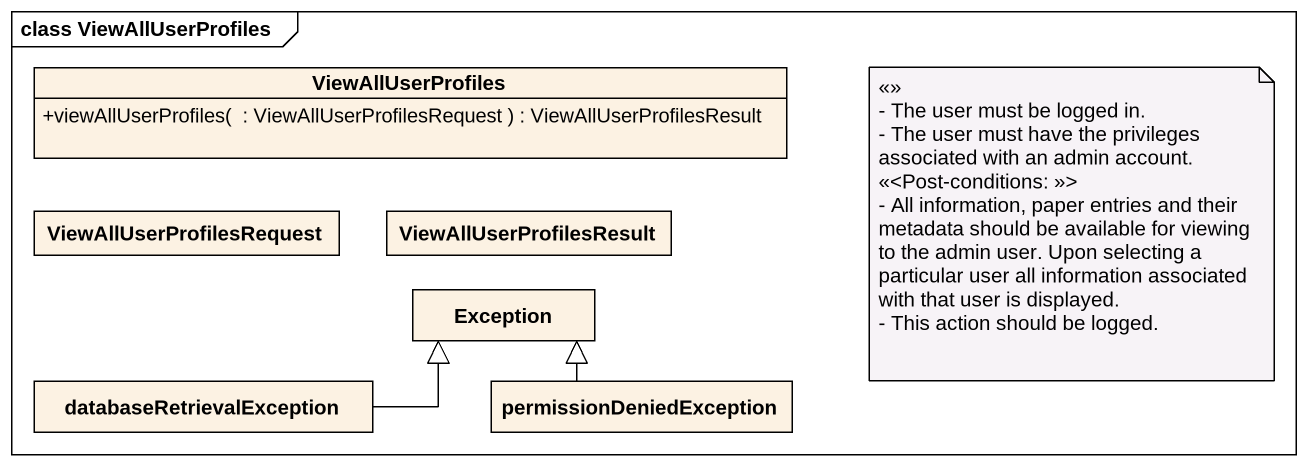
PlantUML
@startuml
mainframe class ViewAllUserProfiles
hide circle
hide empty members
skinparam classAttributeIconSize 0
class ViewAllUserProfiles {
  +viewAllUserProfiles(  : ViewAllUserProfilesRequest ) : ViewAllUserProfilesResult
}
class ViewAllUserProfilesRequest
class ViewAllUserProfilesResult
class "Exception" as Exception_
class databaseRetrievalException
class permissionDeniedException
databaseRetrievalException -right-|> Exception_
permissionDeniedException -up-|> Exception_
note as N1
  <<>>
  - The user must be logged in.
  - The user must have the privileges associated with an admin account.
  <<<Post-conditions: >>>
  - All information, paper entries and their metadata should be available for viewing to the admin user. Upon selecting a particular user all information associated with that user is displayed.
  - This action should be logged.
end note
@enduml
